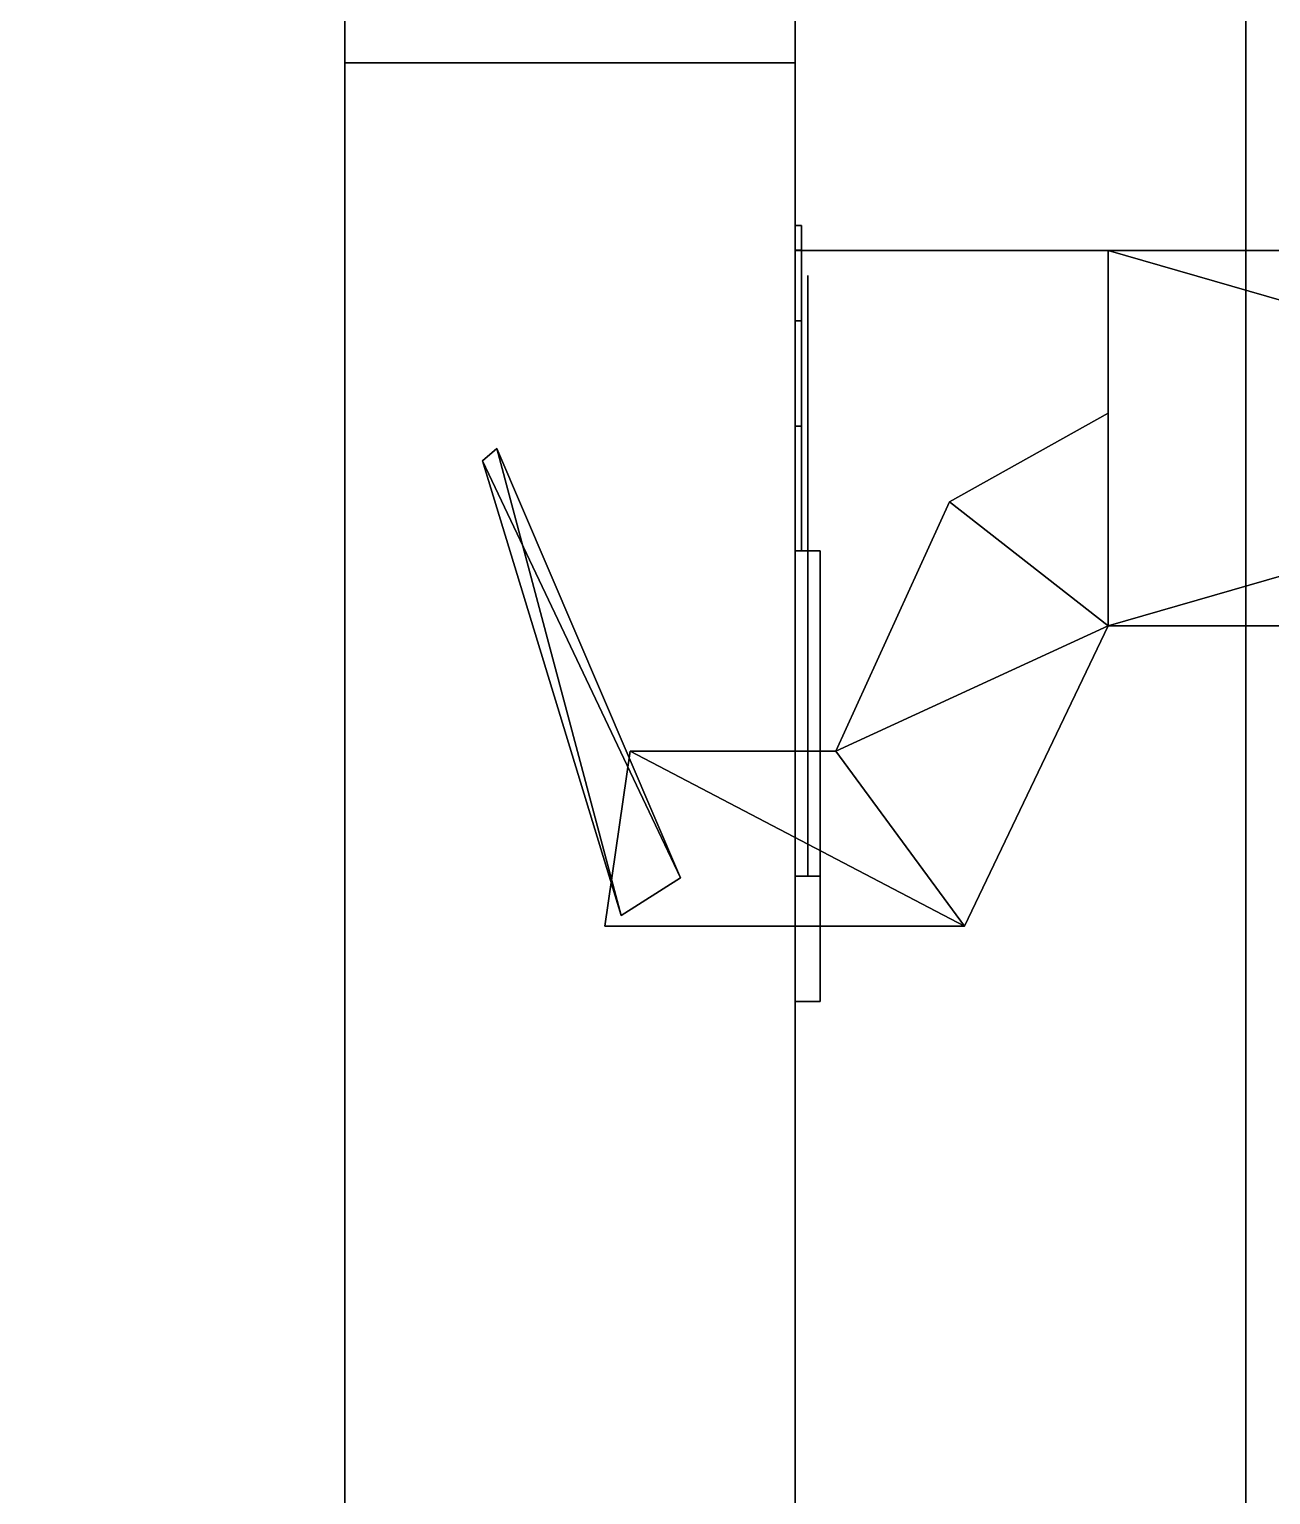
# Model space of a CAD drawing. Extents: x -150 to 2334, y -150 to 2984.
# Drawn here: x 1583.4 to 1633, y 1439.4 to 1498 of the extents above; entities that cross this region are included whole.
import ezdxf

# ---------------------------------------------------------------- set-up
doc = ezdxf.new("R2010")
doc.units = 0
for name, color, linetype in [('LAYER0', 7, 'CONTINUOUS'), ('LAYER142', 7, 'CONTINUOUS'), ('LAYER159', 7, 'CONTINUOUS'), ('LAYER193', 7, 'CONTINUOUS'), ('LAYER277', 7, 'CONTINUOUS'), ('LAYER310', 7, 'CONTINUOUS'), ('LAYER371', 28, 'CONTINUOUS'), ('LAYER372', 253, 'CONTINUOUS'), ('LAYER373', 28, 'CONTINUOUS'), ('LAYER374', 253, 'CONTINUOUS'), ('LAYER375', 28, 'CONTINUOUS'), ('LAYER376', 253, 'CONTINUOUS'), ('LAYER377', 28, 'CONTINUOUS'), ('LAYER378', 253, 'CONTINUOUS'), ('LAYER379', 28, 'CONTINUOUS'), ('LAYER380', 253, 'CONTINUOUS'), ('LAYER381', 251, 'CONTINUOUS'), ('LAYER727', 251, 'CONTINUOUS'), ('LAYER731', 251, 'CONTINUOUS')]:
    doc.layers.add(name, color=color, linetype=linetype)

msp = doc.modelspace()

# ---------------------------------------------------------------- linework, layer by layer
at = {"layer": 'LAYER0', "invisible_edges": 1}
for points in [[(2334, 2984, -5), (-150, -150, -5), (-150, 2984, -5), (2334, 2984, -5)], [(-150, -150, -5), (2334, 2984, -5), (2334, -150, -5), (-150, -150, -5)], [(2334, -150), (-150, 2984), (-150, -150), (2334, -150)], [(-150, 2984), (2334, -150), (2334, 2984), (-150, 2984)]]:
    msp.add_3dface(points, dxfattribs=at)
at = {"layer": 'LAYER142', "invisible_edges": 1}
for points in [[(2139.4, 1489.128, 1184), (1614, 776.4584, 1184), (2139.4, 776.4584, 1184), (2139.4, 1489.128, 1184)], [(1614, 776.4584, 1184), (2139.4, 1489.128, 1184), (1614, 1489.128, 1184), (1614, 776.4584, 1184)], [(1614, 1489.128, 1166), (1614, 776.4584, 1184), (1614, 1489.128, 1184), (1614, 1489.128, 1166)], [(1614, 776.4584, 1184), (1614, 1489.128, 1166), (1614, 776.4584, 1166), (1614, 776.4584, 1184)], [(2139.4, 1489.128, 1184), (1614, 1489.128, 1166), (1614, 1489.128, 1184), (2139.4, 1489.128, 1184)], [(1614, 1489.128, 1166), (2139.4, 1489.128, 1184), (2139.4, 1489.128, 1166), (1614, 1489.128, 1166)], [(1614, 1489.128, 1166), (2139.4, 776.4584, 1166), (1614, 776.4584, 1166), (1614, 1489.128, 1166)], [(2139.4, 776.4584, 1166), (1614, 1489.128, 1166), (2139.4, 1489.128, 1166), (2139.4, 776.4584, 1166)]]:
    msp.add_3dface(points, dxfattribs=at)
at = {"layer": 'LAYER159', "invisible_edges": 1}
for points in [[(2139.4, 1489.128, 1578), (1614, 776.4584, 1578), (2139.4, 776.4584, 1578), (2139.4, 1489.128, 1578)], [(1614, 776.4584, 1578), (2139.4, 1489.128, 1578), (1614, 1489.128, 1578), (1614, 776.4584, 1578)], [(1614, 1489.128, 1560), (1614, 776.4584, 1578), (1614, 1489.128, 1578), (1614, 1489.128, 1560)], [(1614, 776.4584, 1578), (1614, 1489.128, 1560), (1614, 776.4584, 1560), (1614, 776.4584, 1578)], [(2139.4, 1489.128, 1578), (1614, 1489.128, 1560), (1614, 1489.128, 1578), (2139.4, 1489.128, 1578)], [(1614, 1489.128, 1560), (2139.4, 1489.128, 1578), (2139.4, 1489.128, 1560), (1614, 1489.128, 1560)], [(1614, 1489.128, 1560), (2139.4, 776.4584, 1560), (1614, 776.4584, 1560), (1614, 1489.128, 1560)], [(2139.4, 776.4584, 1560), (1614, 1489.128, 1560), (2139.4, 1489.128, 1560), (2139.4, 776.4584, 1560)]]:
    msp.add_3dface(points, dxfattribs=at)
at = {"layer": 'LAYER193', "invisible_edges": 1}
for points in [[(2164, 1507.125), (1614, 1489.125), (1614, 1507.125), (2164, 1507.125)], [(1614, 1489.125), (2164, 1507.125), (2164, 1489.125), (1614, 1489.125)], [(1614, 1507.125, 2350), (1614, 1489.125), (1614, 1489.125, 2350), (1614, 1507.125, 2350)], [(1614, 1489.125), (1614, 1507.125, 2350), (1614, 1507.125), (1614, 1489.125)], [(2164, 1489.125, 2350), (1614, 1507.125, 2350), (1614, 1489.125, 2350), (2164, 1489.125, 2350)], [(1614, 1507.125, 2350), (2164, 1489.125, 2350), (2164, 1507.125, 2350), (1614, 1507.125, 2350)], [(2164, 1489.125, 2350), (1614, 1489.125), (2164, 1489.125), (2164, 1489.125, 2350)], [(1614, 1489.125), (2164, 1489.125, 2350), (1614, 1489.125, 2350), (1614, 1489.125)]]:
    msp.add_3dface(points, dxfattribs=at)
at = {"layer": 'LAYER277', "invisible_edges": 1}
for points in [[(2164, 776.455, 80), (1614, 1489.125, 80), (2164, 1489.125, 80), (2164, 776.455, 80)], [(1614, 1489.125, 80), (2164, 776.455, 80), (1614, 776.455, 80), (1614, 1489.125, 80)], [(2164, 1489.125, 98), (1614, 1489.125, 80), (1614, 1489.125, 98), (2164, 1489.125, 98)], [(1614, 1489.125, 80), (2164, 1489.125, 98), (2164, 1489.125, 80), (1614, 1489.125, 80)], [(1614, 776.455, 98), (1614, 1489.125, 80), (1614, 776.455, 80), (1614, 776.455, 98)], [(1614, 1489.125, 80), (1614, 776.455, 98), (1614, 1489.125, 98), (1614, 1489.125, 80)], [(1614, 776.455, 98), (2164, 1489.125, 98), (1614, 1489.125, 98), (1614, 776.455, 98)], [(2164, 1489.125, 98), (1614, 776.455, 98), (2164, 776.455, 98), (2164, 1489.125, 98)]]:
    msp.add_3dface(points, dxfattribs=at)
at = {"layer": 'LAYER310', "invisible_edges": 1}
for points in [[(2164, 1489.125, 2349), (1614, 776.455, 2349), (2164, 776.455, 2349), (2164, 1489.125, 2349)], [(1614, 776.455, 2349), (2164, 1489.125, 2349), (1614, 1489.125, 2349), (1614, 776.455, 2349)], [(2164, 1489.125, 2349), (1614, 1489.125, 2331), (1614, 1489.125, 2349), (2164, 1489.125, 2349)], [(1614, 1489.125, 2331), (2164, 1489.125, 2349), (2164, 1489.125, 2331), (1614, 1489.125, 2331)], [(1614, 1489.125, 2331), (1614, 776.455, 2349), (1614, 1489.125, 2349), (1614, 1489.125, 2331)], [(1614, 776.455, 2349), (1614, 1489.125, 2331), (1614, 776.455, 2331), (1614, 776.455, 2349)], [(1614, 1489.125, 2331), (2164, 776.455, 2331), (1614, 776.455, 2331), (1614, 1489.125, 2331)], [(2164, 776.455, 2331), (1614, 1489.125, 2331), (2164, 1489.125, 2331), (2164, 776.455, 2331)]]:
    msp.add_3dface(points, dxfattribs=at)
at = {"layer": 'LAYER371'}
for points, invisible_edges in [([(1614.25, 1489.135, 178.0251), (1614.25, 1490.125, 183), (1614.25, 1488.125, 183), (1614.25, 1488.125, 177.5)], 10), ([(1614.25, 1490.125, 183), (1614.25, 1489.135, 187.9749), (1614.25, 1488.125, 188.5), (1614.25, 1488.125, 183)], 10), ([(1614.25, 1486.317, 173.8076), (1614.25, 1489.135, 178.0251), (1614.25, 1488.125, 177.5), (1614.25, 1484.625, 177.5)], 10), ([(1614.25, 1489.135, 187.9749), (1614.25, 1486.317, 192.1924), (1614.25, 1484.625, 188.5), (1614.25, 1488.125, 188.5)], 10), ([(1614.5, 1488.125, 188.5), (1614.5, 1488.125, 177.5), (1614.5, 1481.125, 177.5), (1614.5, 1481.334, 188.3167)], 4), ([(1614.25, 1482.1, 170.9896), (1614.25, 1486.317, 173.8076), (1614.25, 1484.625, 177.5), (1614.25, 1481.125, 177.5)], 10), ([(1614.25, 1486.317, 192.1924), (1614.25, 1482.1, 195.0104), (1614.25, 1481.125, 188.5), (1614.25, 1484.625, 188.5)], 10), ([(1614.25, 1477.125, 170), (1614.25, 1482.1, 170.9896), (1614.25, 1481.125, 177.5), (1614.25, 1477.125, 174)], 2), ([(1614.25, 1482.1, 195.0104), (1614.25, 1477.125, 196), (1614.25, 1477.125, 192), (1614.25, 1481.125, 188.5)], 8), ([(1614.5, 1481.334, 188.3167), (1614.5, 1481.125, 177.5), (1614.5, 1477.125, 174), (1614.5, 1477.125, 192)], 5), ([(1614.5, 1477.125, 192), (1614.5, 1477.125, 174), (1614.5, 1464.125, 174), (1614.5, 1464.125, 192)], 1), ([(1615, 1459.125, 162), (1615, 1464.125, 174), (1615, 1477.125, 174), (1615, 1477.125, 162)], 1), ([(1615, 1459.125, 204), (1615, 1464.125, 192), (1615, 1477.125, 192), (1615, 1477.125, 204)], 1), ([(1615, 1459.125, 204), (1615, 1459.125, 162), (1615, 1464.125, 174), (1615, 1464.125, 192)], 10)]:
    msp.add_3dface(points, dxfattribs=dict(at, invisible_edges=invisible_edges))
for points in [[(1614, 1477.125, 174), (1614, 1477.125, 162), (1614, 1477.125, 174)], [(1614, 1477.125, 192), (1614, 1477.125, 204), (1614, 1477.125, 192)], [(1615, 1464.125, 174), (1614, 1464.125, 174), (1614, 1477.125, 174), (1615, 1477.125, 174)], [(1615, 1477.125, 174), (1614, 1477.125, 174), (1614, 1477.125, 162), (1615, 1477.125, 162)], [(1615, 1477.125, 162), (1614, 1477.125, 162), (1614, 1459.125, 162), (1615, 1459.125, 162)], [(1615, 1464.125, 192), (1614, 1464.125, 192), (1614, 1477.125, 192), (1615, 1477.125, 192)], [(1615, 1477.125, 192), (1614, 1477.125, 192), (1614, 1477.125, 204), (1615, 1477.125, 204)], [(1615, 1477.125, 204), (1614, 1477.125, 204), (1614, 1459.125, 204), (1615, 1459.125, 204)], [(1614, 1459.125, 162), (1614, 1477.125, 162), (1614, 1477.125, 204), (1614, 1459.125, 204)], [(1615, 1459.125, 162), (1615, 1477.125, 162), (1615, 1477.125, 162), (1615, 1459.125, 162)], [(1615, 1459.125, 204), (1615, 1477.125, 204), (1615, 1477.125, 204), (1615, 1459.125, 204)], [(1614, 1464.125, 174), (1614, 1464.125, 192), (1614, 1464.125, 174)], [(1615, 1464.125, 174), (1614, 1464.125, 174), (1614, 1464.125, 192), (1615, 1464.125, 192)], [(1615, 1459.125, 204), (1614, 1459.125, 204), (1615, 1459.125, 204)], [(1614, 1459.125, 162), (1614, 1459.125, 204), (1615, 1459.125, 204), (1615, 1459.125, 162)]]:
    msp.add_3dface(points, dxfattribs=at)
at = {"layer": 'LAYER372'}
for points in [[(1678.5, 1489.125, 176.2174), (1626.5, 1474.125, 176.2174), (1626.5, 1489.125, 176.2174), (1678.5, 1489.125, 176.2174)], [(1678.5, 1474.125, 176.2174), (1626.5, 1474.125, 176.2174), (1678.5, 1489.125, 176.2174), (1678.5, 1474.125, 176.2174)], [(1626.5, 1489.125, 189.7826), (1678.5, 1474.125, 189.7826), (1678.5, 1489.125, 189.7826), (1626.5, 1489.125, 189.7826)], [(1626.5, 1474.125, 189.7826), (1678.5, 1474.125, 189.7826), (1626.5, 1489.125, 189.7826), (1626.5, 1474.125, 189.7826)], [(1626.5, 1482.625, 189.7826), (1620.16, 1479.085, 189.7826), (1626.5, 1474.125, 189.7826), (1626.5, 1482.625, 189.7826)], [(1626.5, 1482.625, 176.2174), (1626.5, 1474.125, 176.2174), (1620.16, 1479.085, 176.2174), (1626.5, 1482.625, 176.2174)], [(1609.42, 1464.055, 177.3478), (1601.5, 1480.715, 177.3478), (1602.08, 1481.215, 177.3478), (1609.42, 1464.055, 177.3478)], [(1601.5, 1480.715, 188.6522), (1607.04, 1462.555, 188.6522), (1602.08, 1481.215, 188.6522), (1601.5, 1480.715, 188.6522)], [(1602.08, 1481.215, 188.6522), (1607.04, 1462.555, 188.6522), (1609.42, 1464.055, 188.6522), (1602.08, 1481.215, 188.6522)], [(1607.04, 1462.555, 177.3478), (1601.5, 1480.715, 177.3478), (1609.42, 1464.055, 177.3478), (1607.04, 1462.555, 177.3478)], [(1607.04, 1462.555, 177.3478), (1601.5, 1480.715, 188.6522), (1601.5, 1480.715, 177.3478), (1607.04, 1462.555, 177.3478)], [(1607.04, 1462.555, 188.6522), (1601.5, 1480.715, 188.6522), (1607.04, 1462.555, 177.3478), (1607.04, 1462.555, 188.6522)], [(1615.62, 1469.125, 189.7826), (1626.5, 1474.125, 189.7826), (1620.16, 1479.085, 189.7826), (1615.62, 1469.125, 189.7826)], [(1615.62, 1469.125, 176.2174), (1620.16, 1479.085, 176.2174), (1626.5, 1474.125, 176.2174), (1615.62, 1469.125, 176.2174)], [(1620.77, 1462.125, 189.7826), (1626.5, 1474.125, 189.7826), (1615.62, 1469.125, 189.7826), (1620.77, 1462.125, 189.7826)], [(1620.77, 1462.125, 176.2174), (1615.62, 1469.125, 176.2174), (1626.5, 1474.125, 176.2174), (1620.77, 1462.125, 176.2174)], [(1626.5, 1474.125, 176.2174), (1620.77, 1462.125, 189.7826), (1620.77, 1462.125, 176.2174), (1626.5, 1474.125, 176.2174)], [(1626.5, 1474.125, 189.7826), (1620.77, 1462.125, 189.7826), (1626.5, 1474.125, 176.2174), (1626.5, 1474.125, 189.7826)], [(1678.5, 1474.125, 176.2174), (1626.5, 1474.125, 189.7826), (1626.5, 1474.125, 176.2174), (1678.5, 1474.125, 176.2174)], [(1678.5, 1474.125, 189.7826), (1626.5, 1474.125, 189.7826), (1678.5, 1474.125, 176.2174), (1678.5, 1474.125, 189.7826)], [(1607.4, 1469.125, 189.7826), (1606.4, 1462.125, 189.7826), (1620.77, 1462.125, 189.7826), (1607.4, 1469.125, 189.7826)], [(1607.4, 1469.125, 176.2174), (1620.77, 1462.125, 176.2174), (1606.4, 1462.125, 176.2174), (1607.4, 1469.125, 176.2174)], [(1615.62, 1469.125, 189.7826), (1607.4, 1469.125, 189.7826), (1620.77, 1462.125, 189.7826), (1615.62, 1469.125, 189.7826)], [(1615.62, 1469.125, 176.2174), (1620.77, 1462.125, 176.2174), (1607.4, 1469.125, 176.2174), (1615.62, 1469.125, 176.2174)], [(1606.4, 1462.125, 176.2174), (1620.77, 1462.125, 176.2174), (1620.77, 1462.125, 189.7826), (1606.4, 1462.125, 176.2174)], [(1606.4, 1462.125, 189.7826), (1606.4, 1462.125, 176.2174), (1620.77, 1462.125, 189.7826), (1606.4, 1462.125, 189.7826)]]:
    msp.add_3dface(points, dxfattribs=at)
at = {"layer": 'LAYER373'}
for points, invisible_edges in [([(1614.25, 1489.135, 694.0251), (1614.25, 1490.125, 699), (1614.25, 1488.125, 699), (1614.25, 1488.125, 693.5)], 10), ([(1614.25, 1490.125, 699), (1614.25, 1489.135, 703.9749), (1614.25, 1488.125, 704.5), (1614.25, 1488.125, 699)], 10), ([(1614.25, 1486.317, 689.8076), (1614.25, 1489.135, 694.0251), (1614.25, 1488.125, 693.5), (1614.25, 1484.625, 693.5)], 10), ([(1614.25, 1489.135, 703.9749), (1614.25, 1486.317, 708.1924), (1614.25, 1484.625, 704.5), (1614.25, 1488.125, 704.5)], 10), ([(1614.5, 1488.125, 704.5), (1614.5, 1488.125, 693.5), (1614.5, 1481.125, 693.5), (1614.5, 1481.334, 704.3167)], 4), ([(1614.25, 1482.1, 686.9896), (1614.25, 1486.317, 689.8076), (1614.25, 1484.625, 693.5), (1614.25, 1481.125, 693.5)], 10), ([(1614.25, 1486.317, 708.1924), (1614.25, 1482.1, 711.0104), (1614.25, 1481.125, 704.5), (1614.25, 1484.625, 704.5)], 10), ([(1614.25, 1477.125, 686), (1614.25, 1482.1, 686.9896), (1614.25, 1481.125, 693.5), (1614.25, 1477.125, 690)], 2), ([(1614.25, 1482.1, 711.0104), (1614.25, 1477.125, 712), (1614.25, 1477.125, 708), (1614.25, 1481.125, 704.5)], 8), ([(1614.5, 1481.334, 704.3167), (1614.5, 1481.125, 693.5), (1614.5, 1477.125, 690), (1614.5, 1477.125, 708)], 5), ([(1614.5, 1477.125, 708), (1614.5, 1477.125, 690), (1614.5, 1464.125, 690), (1614.5, 1464.125, 708)], 1), ([(1615, 1459.125, 678), (1615, 1464.125, 690), (1615, 1477.125, 690), (1615, 1477.125, 678)], 1), ([(1615, 1459.125, 720), (1615, 1464.125, 708), (1615, 1477.125, 708), (1615, 1477.125, 720)], 1), ([(1615, 1459.125, 720), (1615, 1459.125, 678), (1615, 1464.125, 690), (1615, 1464.125, 708)], 10)]:
    msp.add_3dface(points, dxfattribs=dict(at, invisible_edges=invisible_edges))
for points in [[(1614, 1477.125, 690), (1614, 1477.125, 678), (1614, 1477.125, 690)], [(1614, 1477.125, 708), (1614, 1477.125, 720), (1614, 1477.125, 708)], [(1615, 1464.125, 690), (1614, 1464.125, 690), (1614, 1477.125, 690), (1615, 1477.125, 690)], [(1615, 1477.125, 690), (1614, 1477.125, 690), (1614, 1477.125, 678), (1615, 1477.125, 678)], [(1615, 1477.125, 678), (1614, 1477.125, 678), (1614, 1459.125, 678), (1615, 1459.125, 678)], [(1615, 1464.125, 708), (1614, 1464.125, 708), (1614, 1477.125, 708), (1615, 1477.125, 708)], [(1615, 1477.125, 708), (1614, 1477.125, 708), (1614, 1477.125, 720), (1615, 1477.125, 720)], [(1615, 1477.125, 720), (1614, 1477.125, 720), (1614, 1459.125, 720), (1615, 1459.125, 720)], [(1614, 1459.125, 678), (1614, 1477.125, 678), (1614, 1477.125, 720), (1614, 1459.125, 720)], [(1615, 1459.125, 678), (1615, 1477.125, 678), (1615, 1477.125, 678), (1615, 1459.125, 678)], [(1615, 1459.125, 720), (1615, 1477.125, 720), (1615, 1477.125, 720), (1615, 1459.125, 720)], [(1614, 1464.125, 690), (1614, 1464.125, 708), (1614, 1464.125, 690)], [(1615, 1464.125, 690), (1614, 1464.125, 690), (1614, 1464.125, 708), (1615, 1464.125, 708)], [(1615, 1459.125, 720), (1614, 1459.125, 720), (1615, 1459.125, 720)], [(1614, 1459.125, 678), (1614, 1459.125, 720), (1615, 1459.125, 720), (1615, 1459.125, 678)]]:
    msp.add_3dface(points, dxfattribs=at)
at = {"layer": 'LAYER374'}
for points in [[(1678.5, 1489.125, 692.2174), (1626.5, 1474.125, 692.2174), (1626.5, 1489.125, 692.2174), (1678.5, 1489.125, 692.2174)], [(1678.5, 1474.125, 692.2174), (1626.5, 1474.125, 692.2174), (1678.5, 1489.125, 692.2174), (1678.5, 1474.125, 692.2174)], [(1626.5, 1489.125, 705.7826), (1678.5, 1474.125, 705.7826), (1678.5, 1489.125, 705.7826), (1626.5, 1489.125, 705.7826)], [(1626.5, 1474.125, 705.7826), (1678.5, 1474.125, 705.7826), (1626.5, 1489.125, 705.7826), (1626.5, 1474.125, 705.7826)], [(1626.5, 1482.625, 705.7826), (1620.16, 1479.085, 705.7826), (1626.5, 1474.125, 705.7826), (1626.5, 1482.625, 705.7826)], [(1626.5, 1482.625, 692.2174), (1626.5, 1474.125, 692.2174), (1620.16, 1479.085, 692.2174), (1626.5, 1482.625, 692.2174)], [(1609.42, 1464.055, 693.3478), (1601.5, 1480.715, 693.3478), (1602.08, 1481.215, 693.3478), (1609.42, 1464.055, 693.3478)], [(1601.5, 1480.715, 704.6522), (1607.04, 1462.555, 704.6522), (1602.08, 1481.215, 704.6522), (1601.5, 1480.715, 704.6522)], [(1602.08, 1481.215, 704.6522), (1607.04, 1462.555, 704.6522), (1609.42, 1464.055, 704.6522), (1602.08, 1481.215, 704.6522)], [(1607.04, 1462.555, 693.3478), (1601.5, 1480.715, 693.3478), (1609.42, 1464.055, 693.3478), (1607.04, 1462.555, 693.3478)], [(1607.04, 1462.555, 693.3478), (1601.5, 1480.715, 704.6522), (1601.5, 1480.715, 693.3478), (1607.04, 1462.555, 693.3478)], [(1607.04, 1462.555, 704.6522), (1601.5, 1480.715, 704.6522), (1607.04, 1462.555, 693.3478), (1607.04, 1462.555, 704.6522)], [(1615.62, 1469.125, 705.7826), (1626.5, 1474.125, 705.7826), (1620.16, 1479.085, 705.7826), (1615.62, 1469.125, 705.7826)], [(1615.62, 1469.125, 692.2174), (1620.16, 1479.085, 692.2174), (1626.5, 1474.125, 692.2174), (1615.62, 1469.125, 692.2174)], [(1620.77, 1462.125, 705.7826), (1626.5, 1474.125, 705.7826), (1615.62, 1469.125, 705.7826), (1620.77, 1462.125, 705.7826)], [(1620.77, 1462.125, 692.2174), (1615.62, 1469.125, 692.2174), (1626.5, 1474.125, 692.2174), (1620.77, 1462.125, 692.2174)], [(1626.5, 1474.125, 692.2174), (1620.77, 1462.125, 705.7826), (1620.77, 1462.125, 692.2174), (1626.5, 1474.125, 692.2174)], [(1626.5, 1474.125, 705.7826), (1620.77, 1462.125, 705.7826), (1626.5, 1474.125, 692.2174), (1626.5, 1474.125, 705.7826)], [(1678.5, 1474.125, 692.2174), (1626.5, 1474.125, 705.7826), (1626.5, 1474.125, 692.2174), (1678.5, 1474.125, 692.2174)], [(1678.5, 1474.125, 705.7826), (1626.5, 1474.125, 705.7826), (1678.5, 1474.125, 692.2174), (1678.5, 1474.125, 705.7826)], [(1607.4, 1469.125, 705.7826), (1606.4, 1462.125, 705.7826), (1620.77, 1462.125, 705.7826), (1607.4, 1469.125, 705.7826)], [(1607.4, 1469.125, 692.2174), (1620.77, 1462.125, 692.2174), (1606.4, 1462.125, 692.2174), (1607.4, 1469.125, 692.2174)], [(1615.62, 1469.125, 705.7826), (1607.4, 1469.125, 705.7826), (1620.77, 1462.125, 705.7826), (1615.62, 1469.125, 705.7826)], [(1615.62, 1469.125, 692.2174), (1620.77, 1462.125, 692.2174), (1607.4, 1469.125, 692.2174), (1615.62, 1469.125, 692.2174)], [(1606.4, 1462.125, 692.2174), (1620.77, 1462.125, 692.2174), (1620.77, 1462.125, 705.7826), (1606.4, 1462.125, 692.2174)], [(1606.4, 1462.125, 705.7826), (1606.4, 1462.125, 692.2174), (1620.77, 1462.125, 705.7826), (1606.4, 1462.125, 705.7826)]]:
    msp.add_3dface(points, dxfattribs=at)
at = {"layer": 'LAYER375'}
for points, invisible_edges in [([(1614.25, 1489.135, 1210.025), (1614.25, 1490.125, 1215), (1614.25, 1488.125, 1215), (1614.25, 1488.125, 1209.5)], 10), ([(1614.25, 1490.125, 1215), (1614.25, 1489.135, 1219.975), (1614.25, 1488.125, 1220.5), (1614.25, 1488.125, 1215)], 10), ([(1614.25, 1486.317, 1205.808), (1614.25, 1489.135, 1210.025), (1614.25, 1488.125, 1209.5), (1614.25, 1484.625, 1209.5)], 10), ([(1614.25, 1489.135, 1219.975), (1614.25, 1486.317, 1224.192), (1614.25, 1484.625, 1220.5), (1614.25, 1488.125, 1220.5)], 10), ([(1614.5, 1488.125, 1220.5), (1614.5, 1488.125, 1209.5), (1614.5, 1481.125, 1209.5), (1614.5, 1481.334, 1220.317)], 4), ([(1614.25, 1482.1, 1202.99), (1614.25, 1486.317, 1205.808), (1614.25, 1484.625, 1209.5), (1614.25, 1481.125, 1209.5)], 10), ([(1614.25, 1486.317, 1224.192), (1614.25, 1482.1, 1227.01), (1614.25, 1481.125, 1220.5), (1614.25, 1484.625, 1220.5)], 10), ([(1614.25, 1477.125, 1202), (1614.25, 1482.1, 1202.99), (1614.25, 1481.125, 1209.5), (1614.25, 1477.125, 1206)], 2), ([(1614.25, 1482.1, 1227.01), (1614.25, 1477.125, 1228), (1614.25, 1477.125, 1224), (1614.25, 1481.125, 1220.5)], 8), ([(1614.5, 1481.334, 1220.317), (1614.5, 1481.125, 1209.5), (1614.5, 1477.125, 1206), (1614.5, 1477.125, 1224)], 5), ([(1614.5, 1477.125, 1224), (1614.5, 1477.125, 1206), (1614.5, 1464.125, 1206), (1614.5, 1464.125, 1224)], 1), ([(1615, 1459.125, 1194), (1615, 1464.125, 1206), (1615, 1477.125, 1206), (1615, 1477.125, 1194)], 1), ([(1615, 1459.125, 1236), (1615, 1464.125, 1224), (1615, 1477.125, 1224), (1615, 1477.125, 1236)], 1), ([(1615, 1459.125, 1236), (1615, 1459.125, 1194), (1615, 1464.125, 1206), (1615, 1464.125, 1224)], 10)]:
    msp.add_3dface(points, dxfattribs=dict(at, invisible_edges=invisible_edges))
for points in [[(1614, 1477.125, 1206), (1614, 1477.125, 1194), (1614, 1477.125, 1206)], [(1614, 1477.125, 1224), (1614, 1477.125, 1236), (1614, 1477.125, 1224)], [(1615, 1464.125, 1206), (1614, 1464.125, 1206), (1614, 1477.125, 1206), (1615, 1477.125, 1206)], [(1615, 1477.125, 1206), (1614, 1477.125, 1206), (1614, 1477.125, 1194), (1615, 1477.125, 1194)], [(1615, 1477.125, 1194), (1614, 1477.125, 1194), (1614, 1459.125, 1194), (1615, 1459.125, 1194)], [(1615, 1464.125, 1224), (1614, 1464.125, 1224), (1614, 1477.125, 1224), (1615, 1477.125, 1224)], [(1615, 1477.125, 1224), (1614, 1477.125, 1224), (1614, 1477.125, 1236), (1615, 1477.125, 1236)], [(1615, 1477.125, 1236), (1614, 1477.125, 1236), (1614, 1459.125, 1236), (1615, 1459.125, 1236)], [(1614, 1459.125, 1194), (1614, 1477.125, 1194), (1614, 1477.125, 1236), (1614, 1459.125, 1236)], [(1615, 1459.125, 1194), (1615, 1477.125, 1194), (1615, 1477.125, 1194), (1615, 1459.125, 1194)], [(1615, 1459.125, 1236), (1615, 1477.125, 1236), (1615, 1477.125, 1236), (1615, 1459.125, 1236)], [(1614, 1464.125, 1206), (1614, 1464.125, 1224), (1614, 1464.125, 1206)], [(1615, 1464.125, 1206), (1614, 1464.125, 1206), (1614, 1464.125, 1224), (1615, 1464.125, 1224)], [(1615, 1459.125, 1236), (1614, 1459.125, 1236), (1615, 1459.125, 1236)], [(1614, 1459.125, 1194), (1614, 1459.125, 1236), (1615, 1459.125, 1236), (1615, 1459.125, 1194)]]:
    msp.add_3dface(points, dxfattribs=at)
at = {"layer": 'LAYER376'}
for points in [[(1678.5, 1489.125, 1208.217), (1626.5, 1474.125, 1208.217), (1626.5, 1489.125, 1208.217), (1678.5, 1489.125, 1208.217)], [(1678.5, 1474.125, 1208.217), (1626.5, 1474.125, 1208.217), (1678.5, 1489.125, 1208.217), (1678.5, 1474.125, 1208.217)], [(1626.5, 1489.125, 1221.783), (1678.5, 1474.125, 1221.783), (1678.5, 1489.125, 1221.783), (1626.5, 1489.125, 1221.783)], [(1626.5, 1474.125, 1221.783), (1678.5, 1474.125, 1221.783), (1626.5, 1489.125, 1221.783), (1626.5, 1474.125, 1221.783)], [(1626.5, 1482.625, 1221.783), (1620.16, 1479.085, 1221.783), (1626.5, 1474.125, 1221.783), (1626.5, 1482.625, 1221.783)], [(1626.5, 1482.625, 1208.217), (1626.5, 1474.125, 1208.217), (1620.16, 1479.085, 1208.217), (1626.5, 1482.625, 1208.217)], [(1609.42, 1464.055, 1209.348), (1601.5, 1480.715, 1209.348), (1602.08, 1481.215, 1209.348), (1609.42, 1464.055, 1209.348)], [(1601.5, 1480.715, 1220.652), (1607.04, 1462.555, 1220.652), (1602.08, 1481.215, 1220.652), (1601.5, 1480.715, 1220.652)], [(1602.08, 1481.215, 1220.652), (1607.04, 1462.555, 1220.652), (1609.42, 1464.055, 1220.652), (1602.08, 1481.215, 1220.652)], [(1607.04, 1462.555, 1209.348), (1601.5, 1480.715, 1209.348), (1609.42, 1464.055, 1209.348), (1607.04, 1462.555, 1209.348)], [(1607.04, 1462.555, 1209.348), (1601.5, 1480.715, 1220.652), (1601.5, 1480.715, 1209.348), (1607.04, 1462.555, 1209.348)], [(1607.04, 1462.555, 1220.652), (1601.5, 1480.715, 1220.652), (1607.04, 1462.555, 1209.348), (1607.04, 1462.555, 1220.652)], [(1615.62, 1469.125, 1221.783), (1626.5, 1474.125, 1221.783), (1620.16, 1479.085, 1221.783), (1615.62, 1469.125, 1221.783)], [(1615.62, 1469.125, 1208.217), (1620.16, 1479.085, 1208.217), (1626.5, 1474.125, 1208.217), (1615.62, 1469.125, 1208.217)], [(1620.77, 1462.125, 1221.783), (1626.5, 1474.125, 1221.783), (1615.62, 1469.125, 1221.783), (1620.77, 1462.125, 1221.783)], [(1620.77, 1462.125, 1208.217), (1615.62, 1469.125, 1208.217), (1626.5, 1474.125, 1208.217), (1620.77, 1462.125, 1208.217)], [(1626.5, 1474.125, 1208.217), (1620.77, 1462.125, 1221.783), (1620.77, 1462.125, 1208.217), (1626.5, 1474.125, 1208.217)], [(1626.5, 1474.125, 1221.783), (1620.77, 1462.125, 1221.783), (1626.5, 1474.125, 1208.217), (1626.5, 1474.125, 1221.783)], [(1678.5, 1474.125, 1208.217), (1626.5, 1474.125, 1221.783), (1626.5, 1474.125, 1208.217), (1678.5, 1474.125, 1208.217)], [(1678.5, 1474.125, 1221.783), (1626.5, 1474.125, 1221.783), (1678.5, 1474.125, 1208.217), (1678.5, 1474.125, 1221.783)], [(1607.4, 1469.125, 1221.783), (1606.4, 1462.125, 1221.783), (1620.77, 1462.125, 1221.783), (1607.4, 1469.125, 1221.783)], [(1607.4, 1469.125, 1208.217), (1620.77, 1462.125, 1208.217), (1606.4, 1462.125, 1208.217), (1607.4, 1469.125, 1208.217)], [(1615.62, 1469.125, 1221.783), (1607.4, 1469.125, 1221.783), (1620.77, 1462.125, 1221.783), (1615.62, 1469.125, 1221.783)], [(1615.62, 1469.125, 1208.217), (1620.77, 1462.125, 1208.217), (1607.4, 1469.125, 1208.217), (1615.62, 1469.125, 1208.217)], [(1606.4, 1462.125, 1208.217), (1620.77, 1462.125, 1208.217), (1620.77, 1462.125, 1221.783), (1606.4, 1462.125, 1208.217)], [(1606.4, 1462.125, 1221.783), (1606.4, 1462.125, 1208.217), (1620.77, 1462.125, 1221.783), (1606.4, 1462.125, 1221.783)]]:
    msp.add_3dface(points, dxfattribs=at)
at = {"layer": 'LAYER377'}
for points, invisible_edges in [([(1614.25, 1489.135, 1726.025), (1614.25, 1490.125, 1731), (1614.25, 1488.125, 1731), (1614.25, 1488.125, 1725.5)], 10), ([(1614.25, 1490.125, 1731), (1614.25, 1489.135, 1735.975), (1614.25, 1488.125, 1736.5), (1614.25, 1488.125, 1731)], 10), ([(1614.25, 1486.317, 1721.808), (1614.25, 1489.135, 1726.025), (1614.25, 1488.125, 1725.5), (1614.25, 1484.625, 1725.5)], 10), ([(1614.25, 1489.135, 1735.975), (1614.25, 1486.317, 1740.192), (1614.25, 1484.625, 1736.5), (1614.25, 1488.125, 1736.5)], 10), ([(1614.5, 1488.125, 1736.5), (1614.5, 1488.125, 1725.5), (1614.5, 1481.125, 1725.5), (1614.5, 1481.334, 1736.317)], 4), ([(1614.25, 1482.1, 1718.99), (1614.25, 1486.317, 1721.808), (1614.25, 1484.625, 1725.5), (1614.25, 1481.125, 1725.5)], 10), ([(1614.25, 1486.317, 1740.192), (1614.25, 1482.1, 1743.01), (1614.25, 1481.125, 1736.5), (1614.25, 1484.625, 1736.5)], 10), ([(1614.25, 1477.125, 1718), (1614.25, 1482.1, 1718.99), (1614.25, 1481.125, 1725.5), (1614.25, 1477.125, 1722)], 2), ([(1614.25, 1482.1, 1743.01), (1614.25, 1477.125, 1744), (1614.25, 1477.125, 1740), (1614.25, 1481.125, 1736.5)], 8), ([(1614.5, 1481.334, 1736.317), (1614.5, 1481.125, 1725.5), (1614.5, 1477.125, 1722), (1614.5, 1477.125, 1740)], 5), ([(1614.5, 1477.125, 1740), (1614.5, 1477.125, 1722), (1614.5, 1464.125, 1722), (1614.5, 1464.125, 1740)], 1), ([(1615, 1459.125, 1710), (1615, 1464.125, 1722), (1615, 1477.125, 1722), (1615, 1477.125, 1710)], 1), ([(1615, 1459.125, 1752), (1615, 1464.125, 1740), (1615, 1477.125, 1740), (1615, 1477.125, 1752)], 1), ([(1615, 1459.125, 1752), (1615, 1459.125, 1710), (1615, 1464.125, 1722), (1615, 1464.125, 1740)], 10)]:
    msp.add_3dface(points, dxfattribs=dict(at, invisible_edges=invisible_edges))
for points in [[(1614, 1477.125, 1722), (1614, 1477.125, 1710), (1614, 1477.125, 1722)], [(1614, 1477.125, 1740), (1614, 1477.125, 1752), (1614, 1477.125, 1740)], [(1615, 1464.125, 1722), (1614, 1464.125, 1722), (1614, 1477.125, 1722), (1615, 1477.125, 1722)], [(1615, 1477.125, 1722), (1614, 1477.125, 1722), (1614, 1477.125, 1710), (1615, 1477.125, 1710)], [(1615, 1477.125, 1710), (1614, 1477.125, 1710), (1614, 1459.125, 1710), (1615, 1459.125, 1710)], [(1615, 1464.125, 1740), (1614, 1464.125, 1740), (1614, 1477.125, 1740), (1615, 1477.125, 1740)], [(1615, 1477.125, 1740), (1614, 1477.125, 1740), (1614, 1477.125, 1752), (1615, 1477.125, 1752)], [(1615, 1477.125, 1752), (1614, 1477.125, 1752), (1614, 1459.125, 1752), (1615, 1459.125, 1752)], [(1614, 1459.125, 1710), (1614, 1477.125, 1710), (1614, 1477.125, 1752), (1614, 1459.125, 1752)], [(1615, 1459.125, 1710), (1615, 1477.125, 1710), (1615, 1477.125, 1710), (1615, 1459.125, 1710)], [(1615, 1459.125, 1752), (1615, 1477.125, 1752), (1615, 1477.125, 1752), (1615, 1459.125, 1752)], [(1614, 1464.125, 1722), (1614, 1464.125, 1740), (1614, 1464.125, 1722)], [(1615, 1464.125, 1722), (1614, 1464.125, 1722), (1614, 1464.125, 1740), (1615, 1464.125, 1740)], [(1615, 1459.125, 1752), (1614, 1459.125, 1752), (1615, 1459.125, 1752)], [(1614, 1459.125, 1710), (1614, 1459.125, 1752), (1615, 1459.125, 1752), (1615, 1459.125, 1710)]]:
    msp.add_3dface(points, dxfattribs=at)
at = {"layer": 'LAYER378'}
for points in [[(1678.5, 1489.125, 1724.217), (1626.5, 1474.125, 1724.217), (1626.5, 1489.125, 1724.217), (1678.5, 1489.125, 1724.217)], [(1678.5, 1474.125, 1724.217), (1626.5, 1474.125, 1724.217), (1678.5, 1489.125, 1724.217), (1678.5, 1474.125, 1724.217)], [(1626.5, 1489.125, 1737.783), (1678.5, 1474.125, 1737.783), (1678.5, 1489.125, 1737.783), (1626.5, 1489.125, 1737.783)], [(1626.5, 1474.125, 1737.783), (1678.5, 1474.125, 1737.783), (1626.5, 1489.125, 1737.783), (1626.5, 1474.125, 1737.783)], [(1626.5, 1482.625, 1737.783), (1620.16, 1479.085, 1737.783), (1626.5, 1474.125, 1737.783), (1626.5, 1482.625, 1737.783)], [(1626.5, 1482.625, 1724.217), (1626.5, 1474.125, 1724.217), (1620.16, 1479.085, 1724.217), (1626.5, 1482.625, 1724.217)], [(1609.42, 1464.055, 1725.348), (1601.5, 1480.715, 1725.348), (1602.08, 1481.215, 1725.348), (1609.42, 1464.055, 1725.348)], [(1601.5, 1480.715, 1736.652), (1607.04, 1462.555, 1736.652), (1602.08, 1481.215, 1736.652), (1601.5, 1480.715, 1736.652)], [(1602.08, 1481.215, 1736.652), (1607.04, 1462.555, 1736.652), (1609.42, 1464.055, 1736.652), (1602.08, 1481.215, 1736.652)], [(1607.04, 1462.555, 1725.348), (1601.5, 1480.715, 1725.348), (1609.42, 1464.055, 1725.348), (1607.04, 1462.555, 1725.348)], [(1607.04, 1462.555, 1725.348), (1601.5, 1480.715, 1736.652), (1601.5, 1480.715, 1725.348), (1607.04, 1462.555, 1725.348)], [(1607.04, 1462.555, 1736.652), (1601.5, 1480.715, 1736.652), (1607.04, 1462.555, 1725.348), (1607.04, 1462.555, 1736.652)], [(1615.62, 1469.125, 1737.783), (1626.5, 1474.125, 1737.783), (1620.16, 1479.085, 1737.783), (1615.62, 1469.125, 1737.783)], [(1615.62, 1469.125, 1724.217), (1620.16, 1479.085, 1724.217), (1626.5, 1474.125, 1724.217), (1615.62, 1469.125, 1724.217)], [(1620.77, 1462.125, 1737.783), (1626.5, 1474.125, 1737.783), (1615.62, 1469.125, 1737.783), (1620.77, 1462.125, 1737.783)], [(1620.77, 1462.125, 1724.217), (1615.62, 1469.125, 1724.217), (1626.5, 1474.125, 1724.217), (1620.77, 1462.125, 1724.217)], [(1626.5, 1474.125, 1724.217), (1620.77, 1462.125, 1737.783), (1620.77, 1462.125, 1724.217), (1626.5, 1474.125, 1724.217)], [(1626.5, 1474.125, 1737.783), (1620.77, 1462.125, 1737.783), (1626.5, 1474.125, 1724.217), (1626.5, 1474.125, 1737.783)], [(1678.5, 1474.125, 1724.217), (1626.5, 1474.125, 1737.783), (1626.5, 1474.125, 1724.217), (1678.5, 1474.125, 1724.217)], [(1678.5, 1474.125, 1737.783), (1626.5, 1474.125, 1737.783), (1678.5, 1474.125, 1724.217), (1678.5, 1474.125, 1737.783)], [(1607.4, 1469.125, 1737.783), (1606.4, 1462.125, 1737.783), (1620.77, 1462.125, 1737.783), (1607.4, 1469.125, 1737.783)], [(1607.4, 1469.125, 1724.217), (1620.77, 1462.125, 1724.217), (1606.4, 1462.125, 1724.217), (1607.4, 1469.125, 1724.217)], [(1615.62, 1469.125, 1737.783), (1607.4, 1469.125, 1737.783), (1620.77, 1462.125, 1737.783), (1615.62, 1469.125, 1737.783)], [(1615.62, 1469.125, 1724.217), (1620.77, 1462.125, 1724.217), (1607.4, 1469.125, 1724.217), (1615.62, 1469.125, 1724.217)], [(1606.4, 1462.125, 1724.217), (1620.77, 1462.125, 1724.217), (1620.77, 1462.125, 1737.783), (1606.4, 1462.125, 1724.217)], [(1606.4, 1462.125, 1737.783), (1606.4, 1462.125, 1724.217), (1620.77, 1462.125, 1737.783), (1606.4, 1462.125, 1737.783)]]:
    msp.add_3dface(points, dxfattribs=at)
at = {"layer": 'LAYER379'}
for points, invisible_edges in [([(1614.25, 1489.135, 2242.025), (1614.25, 1490.125, 2247), (1614.25, 1488.125, 2247), (1614.25, 1488.125, 2241.5)], 10), ([(1614.25, 1490.125, 2247), (1614.25, 1489.135, 2251.975), (1614.25, 1488.125, 2252.5), (1614.25, 1488.125, 2247)], 10), ([(1614.25, 1486.317, 2237.808), (1614.25, 1489.135, 2242.025), (1614.25, 1488.125, 2241.5), (1614.25, 1484.625, 2241.5)], 10), ([(1614.25, 1489.135, 2251.975), (1614.25, 1486.317, 2256.192), (1614.25, 1484.625, 2252.5), (1614.25, 1488.125, 2252.5)], 10), ([(1614.5, 1488.125, 2252.5), (1614.5, 1488.125, 2241.5), (1614.5, 1481.125, 2241.5), (1614.5, 1481.334, 2252.317)], 4), ([(1614.25, 1482.1, 2234.99), (1614.25, 1486.317, 2237.808), (1614.25, 1484.625, 2241.5), (1614.25, 1481.125, 2241.5)], 10), ([(1614.25, 1486.317, 2256.192), (1614.25, 1482.1, 2259.01), (1614.25, 1481.125, 2252.5), (1614.25, 1484.625, 2252.5)], 10), ([(1614.25, 1477.125, 2234), (1614.25, 1482.1, 2234.99), (1614.25, 1481.125, 2241.5), (1614.25, 1477.125, 2238)], 2), ([(1614.25, 1482.1, 2259.01), (1614.25, 1477.125, 2260), (1614.25, 1477.125, 2256), (1614.25, 1481.125, 2252.5)], 8), ([(1614.5, 1481.334, 2252.317), (1614.5, 1481.125, 2241.5), (1614.5, 1477.125, 2238), (1614.5, 1477.125, 2256)], 5), ([(1614.5, 1477.125, 2256), (1614.5, 1477.125, 2238), (1614.5, 1464.125, 2238), (1614.5, 1464.125, 2256)], 1), ([(1615, 1459.125, 2226), (1615, 1464.125, 2238), (1615, 1477.125, 2238), (1615, 1477.125, 2226)], 1), ([(1615, 1459.125, 2268), (1615, 1464.125, 2256), (1615, 1477.125, 2256), (1615, 1477.125, 2268)], 1), ([(1615, 1459.125, 2268), (1615, 1459.125, 2226), (1615, 1464.125, 2238), (1615, 1464.125, 2256)], 10)]:
    msp.add_3dface(points, dxfattribs=dict(at, invisible_edges=invisible_edges))
for points in [[(1614, 1477.125, 2238), (1614, 1477.125, 2226), (1614, 1477.125, 2238)], [(1614, 1477.125, 2256), (1614, 1477.125, 2268), (1614, 1477.125, 2256)], [(1615, 1464.125, 2238), (1614, 1464.125, 2238), (1614, 1477.125, 2238), (1615, 1477.125, 2238)], [(1615, 1477.125, 2238), (1614, 1477.125, 2238), (1614, 1477.125, 2226), (1615, 1477.125, 2226)], [(1615, 1477.125, 2226), (1614, 1477.125, 2226), (1614, 1459.125, 2226), (1615, 1459.125, 2226)], [(1615, 1464.125, 2256), (1614, 1464.125, 2256), (1614, 1477.125, 2256), (1615, 1477.125, 2256)], [(1615, 1477.125, 2256), (1614, 1477.125, 2256), (1614, 1477.125, 2268), (1615, 1477.125, 2268)], [(1615, 1477.125, 2268), (1614, 1477.125, 2268), (1614, 1459.125, 2268), (1615, 1459.125, 2268)], [(1614, 1459.125, 2226), (1614, 1477.125, 2226), (1614, 1477.125, 2268), (1614, 1459.125, 2268)], [(1615, 1459.125, 2226), (1615, 1477.125, 2226), (1615, 1477.125, 2226), (1615, 1459.125, 2226)], [(1615, 1459.125, 2268), (1615, 1477.125, 2268), (1615, 1477.125, 2268), (1615, 1459.125, 2268)], [(1614, 1464.125, 2238), (1614, 1464.125, 2256), (1614, 1464.125, 2238)], [(1615, 1464.125, 2238), (1614, 1464.125, 2238), (1614, 1464.125, 2256), (1615, 1464.125, 2256)], [(1615, 1459.125, 2268), (1614, 1459.125, 2268), (1615, 1459.125, 2268)], [(1614, 1459.125, 2226), (1614, 1459.125, 2268), (1615, 1459.125, 2268), (1615, 1459.125, 2226)]]:
    msp.add_3dface(points, dxfattribs=at)
at = {"layer": 'LAYER380'}
for points in [[(1678.5, 1489.125, 2240.217), (1626.5, 1474.125, 2240.217), (1626.5, 1489.125, 2240.217), (1678.5, 1489.125, 2240.217)], [(1678.5, 1474.125, 2240.217), (1626.5, 1474.125, 2240.217), (1678.5, 1489.125, 2240.217), (1678.5, 1474.125, 2240.217)], [(1626.5, 1489.125, 2253.783), (1678.5, 1474.125, 2253.783), (1678.5, 1489.125, 2253.783), (1626.5, 1489.125, 2253.783)], [(1626.5, 1474.125, 2253.783), (1678.5, 1474.125, 2253.783), (1626.5, 1489.125, 2253.783), (1626.5, 1474.125, 2253.783)], [(1626.5, 1482.625, 2253.783), (1620.16, 1479.085, 2253.783), (1626.5, 1474.125, 2253.783), (1626.5, 1482.625, 2253.783)], [(1626.5, 1482.625, 2240.217), (1626.5, 1474.125, 2240.217), (1620.16, 1479.085, 2240.217), (1626.5, 1482.625, 2240.217)], [(1609.42, 1464.055, 2241.348), (1601.5, 1480.715, 2241.348), (1602.08, 1481.215, 2241.348), (1609.42, 1464.055, 2241.348)], [(1601.5, 1480.715, 2252.652), (1607.04, 1462.555, 2252.652), (1602.08, 1481.215, 2252.652), (1601.5, 1480.715, 2252.652)], [(1602.08, 1481.215, 2252.652), (1607.04, 1462.555, 2252.652), (1609.42, 1464.055, 2252.652), (1602.08, 1481.215, 2252.652)], [(1607.04, 1462.555, 2241.348), (1601.5, 1480.715, 2241.348), (1609.42, 1464.055, 2241.348), (1607.04, 1462.555, 2241.348)], [(1607.04, 1462.555, 2241.348), (1601.5, 1480.715, 2252.652), (1601.5, 1480.715, 2241.348), (1607.04, 1462.555, 2241.348)], [(1607.04, 1462.555, 2252.652), (1601.5, 1480.715, 2252.652), (1607.04, 1462.555, 2241.348), (1607.04, 1462.555, 2252.652)], [(1615.62, 1469.125, 2253.783), (1626.5, 1474.125, 2253.783), (1620.16, 1479.085, 2253.783), (1615.62, 1469.125, 2253.783)], [(1615.62, 1469.125, 2240.217), (1620.16, 1479.085, 2240.217), (1626.5, 1474.125, 2240.217), (1615.62, 1469.125, 2240.217)], [(1620.77, 1462.125, 2253.783), (1626.5, 1474.125, 2253.783), (1615.62, 1469.125, 2253.783), (1620.77, 1462.125, 2253.783)], [(1620.77, 1462.125, 2240.217), (1615.62, 1469.125, 2240.217), (1626.5, 1474.125, 2240.217), (1620.77, 1462.125, 2240.217)], [(1626.5, 1474.125, 2240.217), (1620.77, 1462.125, 2253.783), (1620.77, 1462.125, 2240.217), (1626.5, 1474.125, 2240.217)], [(1626.5, 1474.125, 2253.783), (1620.77, 1462.125, 2253.783), (1626.5, 1474.125, 2240.217), (1626.5, 1474.125, 2253.783)], [(1678.5, 1474.125, 2240.217), (1626.5, 1474.125, 2253.783), (1626.5, 1474.125, 2240.217), (1678.5, 1474.125, 2240.217)], [(1678.5, 1474.125, 2253.783), (1626.5, 1474.125, 2253.783), (1678.5, 1474.125, 2240.217), (1678.5, 1474.125, 2253.783)], [(1607.4, 1469.125, 2253.783), (1606.4, 1462.125, 2253.783), (1620.77, 1462.125, 2253.783), (1607.4, 1469.125, 2253.783)], [(1607.4, 1469.125, 2240.217), (1620.77, 1462.125, 2240.217), (1606.4, 1462.125, 2240.217), (1607.4, 1469.125, 2240.217)], [(1615.62, 1469.125, 2253.783), (1607.4, 1469.125, 2253.783), (1620.77, 1462.125, 2253.783), (1615.62, 1469.125, 2253.783)], [(1615.62, 1469.125, 2240.217), (1620.77, 1462.125, 2240.217), (1607.4, 1469.125, 2240.217), (1615.62, 1469.125, 2240.217)], [(1606.4, 1462.125, 2240.217), (1620.77, 1462.125, 2240.217), (1620.77, 1462.125, 2253.783), (1606.4, 1462.125, 2240.217)], [(1606.4, 1462.125, 2253.783), (1606.4, 1462.125, 2240.217), (1620.77, 1462.125, 2253.783), (1606.4, 1462.125, 2253.783)]]:
    msp.add_3dface(points, dxfattribs=at)
at = {"layer": 'LAYER381', "invisible_edges": 1}
for points in [[(1614, 1134.292, 83), (1596, 1496.622, 83), (1614, 1496.622, 83), (1614, 1134.292, 83)], [(1596, 1496.622, 83), (1614, 1134.292, 83), (1596, 1134.292, 83), (1596, 1496.622, 83)], [(1596, 1496.622, 83), (1614, 1496.622, 2347), (1614, 1496.622, 83), (1596, 1496.622, 83)], [(1614, 1496.622, 2347), (1596, 1496.622, 83), (1596, 1496.622, 2347), (1614, 1496.622, 2347)], [(1596, 1134.292, 2347), (1614, 1496.622, 2347), (1596, 1496.622, 2347), (1596, 1134.292, 2347)], [(1614, 1496.622, 2347), (1596, 1134.292, 2347), (1614, 1134.292, 2347), (1614, 1496.622, 2347)], [(1596, 1496.622, 83), (1596, 1134.292, 2347), (1596, 1496.622, 2347), (1596, 1496.622, 83)], [(1596, 1134.292, 2347), (1596, 1496.622, 83), (1596, 1134.292, 83), (1596, 1134.292, 2347)], [(1614, 1134.292, 83), (1614, 1496.622, 2347), (1614, 1134.292, 2347), (1614, 1134.292, 83)], [(1614, 1496.622, 2347), (1614, 1134.292, 83), (1614, 1496.622, 83), (1614, 1496.622, 2347)]]:
    msp.add_3dface(points, dxfattribs=at)
at = {"layer": 'LAYER727', "invisible_edges": 1}
for points in [[(1614, -22.20801, 2350), (1614, 2237.792, 2420), (1614, 2237.792, 2350), (1614, -22.20801, 2350)], [(1614, 2237.792, 2420), (1614, -22.20801, 2350), (1614, -22.20801, 2420), (1614, 2237.792, 2420)], [(1632, -22.20801, 2420), (1614, 2237.792, 2420), (1614, -22.20801, 2420), (1632, -22.20801, 2420)], [(1614, 2237.792, 2420), (1632, -22.20801, 2420), (1632, 2237.792, 2420), (1614, 2237.792, 2420)], [(1632, 2237.792, 2350), (1614, -22.20801, 2350), (1614, 2237.792, 2350), (1632, 2237.792, 2350)], [(1614, -22.20801, 2350), (1632, 2237.792, 2350), (1632, -22.20801, 2350), (1614, -22.20801, 2350)], [(1632, -22.20801, 2420), (1632, 2237.792, 2350), (1632, 2237.792, 2420), (1632, -22.20801, 2420)], [(1632, 2237.792, 2350), (1632, -22.20801, 2420), (1632, -22.20801, 2350), (1632, 2237.792, 2350)]]:
    msp.add_3dface(points, dxfattribs=at)
at = {"layer": 'LAYER731', "invisible_edges": 1}
for points in [[(1596, -22.20801), (1596, 2237.792, 80), (1596, 2237.792), (1596, -22.20801)], [(1596, 2237.792, 80), (1596, -22.20801), (1596, -22.20801, 80), (1596, 2237.792, 80)], [(1614, -22.20801, 80), (1596, 2237.792, 80), (1596, -22.20801, 80), (1614, -22.20801, 80)], [(1596, 2237.792, 80), (1614, -22.20801, 80), (1614, 2237.792, 80), (1596, 2237.792, 80)], [(1614, 2237.792), (1596, -22.20801), (1596, 2237.792), (1614, 2237.792)], [(1596, -22.20801), (1614, 2237.792), (1614, -22.20801), (1596, -22.20801)], [(1614, -22.20801, 80), (1614, 2237.792), (1614, 2237.792, 80), (1614, -22.20801, 80)], [(1614, 2237.792), (1614, -22.20801, 80), (1614, -22.20801), (1614, 2237.792)]]:
    msp.add_3dface(points, dxfattribs=at)

# ---------------------------------------------------------------- meshes
at = {"layer": 'LAYER371'}
mesh = msp.add_polymesh((2, 9), dxfattribs=at)
for k, corner in enumerate([(1614.25, 1477.125, 170), (1614.25, 1482.1, 170.9896), (1614.25, 1486.317, 173.8076), (1614.25, 1489.135, 178.0251), (1614.25, 1490.125, 183), (1614.25, 1489.135, 187.9749), (1614.25, 1486.317, 192.1924), (1614.25, 1482.1, 195.0104), (1614.25, 1477.125, 196), (1614, 1477.125, 170), (1614, 1482.1, 170.9896), (1614, 1486.317, 173.8076), (1614, 1489.135, 178.0251), (1614, 1490.125, 183), (1614, 1489.135, 187.9749), (1614, 1486.317, 192.1924), (1614, 1482.1, 195.0104), (1614, 1477.125, 196)]):
    mesh.set_mesh_vertex(divmod(k, 9), corner)
at = {"layer": 'LAYER373'}
mesh = msp.add_polymesh((2, 9), dxfattribs=at)
for k, corner in enumerate([(1614.25, 1477.125, 686), (1614.25, 1482.1, 686.9896), (1614.25, 1486.317, 689.8076), (1614.25, 1489.135, 694.0251), (1614.25, 1490.125, 699), (1614.25, 1489.135, 703.9749), (1614.25, 1486.317, 708.1924), (1614.25, 1482.1, 711.0104), (1614.25, 1477.125, 712), (1614, 1477.125, 686), (1614, 1482.1, 686.9896), (1614, 1486.317, 689.8076), (1614, 1489.135, 694.0251), (1614, 1490.125, 699), (1614, 1489.135, 703.9749), (1614, 1486.317, 708.1924), (1614, 1482.1, 711.0104), (1614, 1477.125, 712)]):
    mesh.set_mesh_vertex(divmod(k, 9), corner)
at = {"layer": 'LAYER375'}
mesh = msp.add_polymesh((2, 9), dxfattribs=at)
for k, corner in enumerate([(1614.25, 1477.125, 1202), (1614.25, 1482.1, 1202.99), (1614.25, 1486.317, 1205.808), (1614.25, 1489.135, 1210.025), (1614.25, 1490.125, 1215), (1614.25, 1489.135, 1219.975), (1614.25, 1486.317, 1224.192), (1614.25, 1482.1, 1227.01), (1614.25, 1477.125, 1228), (1614, 1477.125, 1202), (1614, 1482.1, 1202.99), (1614, 1486.317, 1205.808), (1614, 1489.135, 1210.025), (1614, 1490.125, 1215), (1614, 1489.135, 1219.975), (1614, 1486.317, 1224.192), (1614, 1482.1, 1227.01), (1614, 1477.125, 1228)]):
    mesh.set_mesh_vertex(divmod(k, 9), corner)
at = {"layer": 'LAYER377'}
mesh = msp.add_polymesh((2, 9), dxfattribs=at)
for k, corner in enumerate([(1614.25, 1477.125, 1718), (1614.25, 1482.1, 1718.99), (1614.25, 1486.317, 1721.808), (1614.25, 1489.135, 1726.025), (1614.25, 1490.125, 1731), (1614.25, 1489.135, 1735.975), (1614.25, 1486.317, 1740.192), (1614.25, 1482.1, 1743.01), (1614.25, 1477.125, 1744), (1614, 1477.125, 1718), (1614, 1482.1, 1718.99), (1614, 1486.317, 1721.808), (1614, 1489.135, 1726.025), (1614, 1490.125, 1731), (1614, 1489.135, 1735.975), (1614, 1486.317, 1740.192), (1614, 1482.1, 1743.01), (1614, 1477.125, 1744)]):
    mesh.set_mesh_vertex(divmod(k, 9), corner)
at = {"layer": 'LAYER379'}
mesh = msp.add_polymesh((2, 9), dxfattribs=at)
for k, corner in enumerate([(1614.25, 1477.125, 2234), (1614.25, 1482.1, 2234.99), (1614.25, 1486.317, 2237.808), (1614.25, 1489.135, 2242.025), (1614.25, 1490.125, 2247), (1614.25, 1489.135, 2251.975), (1614.25, 1486.317, 2256.192), (1614.25, 1482.1, 2259.01), (1614.25, 1477.125, 2260), (1614, 1477.125, 2234), (1614, 1482.1, 2234.99), (1614, 1486.317, 2237.808), (1614, 1489.135, 2242.025), (1614, 1490.125, 2247), (1614, 1489.135, 2251.975), (1614, 1486.317, 2256.192), (1614, 1482.1, 2259.01), (1614, 1477.125, 2260)]):
    mesh.set_mesh_vertex(divmod(k, 9), corner)

doc.saveas('drawing.dxf')
